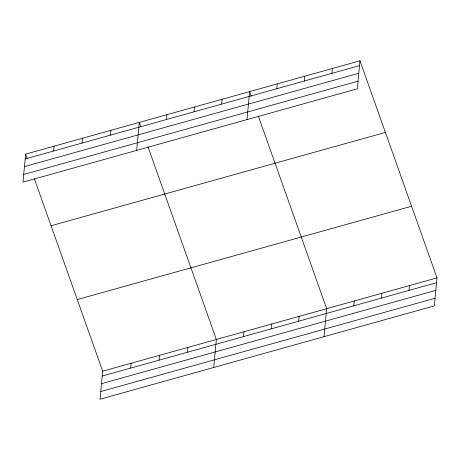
<?xml version="1.0" encoding="UTF-8"?>
<svg xmlns="http://www.w3.org/2000/svg" width="460" height="460" viewBox="0 0 460 460"><rect width="100%" height="100%" fill="white"/><g stroke="black" fill="none" stroke-linecap="round" stroke-linejoin="round"><path stroke-width="0.69" d="M25.645 154.111L23 182.12L357.322 88.803L359.973 60.795L25.645 154.111L27.295 158.752M53.607 151.012L54.067 146.182M82.024 143.083L82.484 138.247M110.44 135.148L110.9 130.318M34.356 178.652L102.678 371.197L100.027 399.205L434.355 305.888L437 277.88L359.973 60.795M136.672 150.391L139.317 122.383L140.967 127.029M130.64 368.098L131.094 363.268M166.439 119.519L166.899 114.684M159.056 360.168L159.511 355.333M194.022 111.82L194.482 106.984M187.473 352.239L187.927 347.403M221.605 104.121L222.065 99.291M213.699 367.477L216.344 339.468L148.028 146.93M246.997 119.594L249.642 91.592L251.292 96.232M243.472 336.605L243.927 331.769M276.77 88.728L277.225 83.892M271.055 328.906L271.509 324.076M304.347 81.029L304.808 76.193M298.632 321.212L299.092 316.376M331.93 73.33L332.39 68.494M324.024 336.685L326.675 308.677L258.353 116.133M353.797 305.814L354.257 300.978M381.38 298.115L381.834 293.279M408.963 290.415L409.417 285.579M25.191 158.947L359.513 65.63M24.466 166.595L358.788 73.278M23.724 174.472L358.047 81.155M51.066 225.751L385.388 132.434M77.257 299.558L411.579 206.247M102.678 371.197L437 277.88M102.218 376.033L436.546 282.716M101.499 383.68L435.821 290.363M100.751 391.558L435.074 298.241"/></g></svg>
